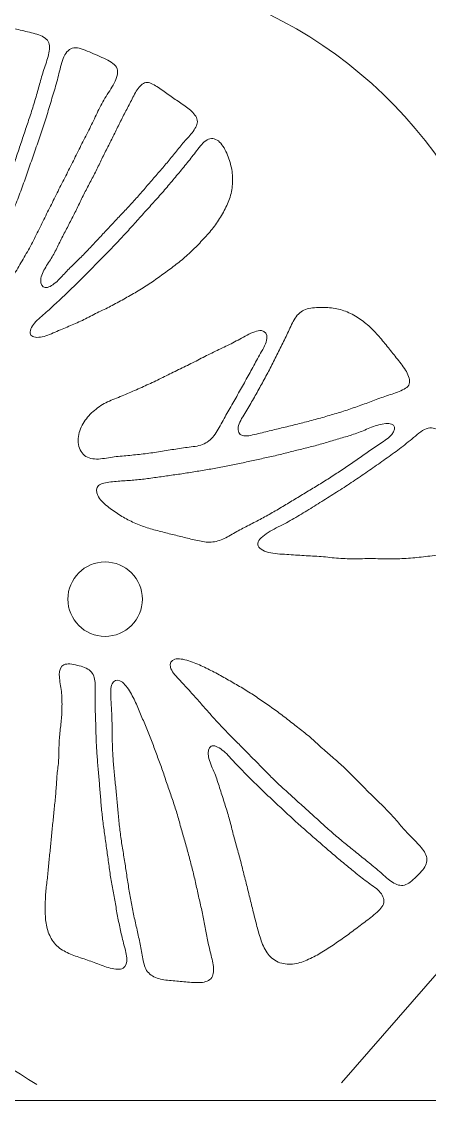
# Model space of a CAD drawing. Header units: inches. Extents: x 36 to 79.2, y 17.3 to 55.9.
# Drawn here: x 59.62 to 64.77, y 17.31 to 30.96 of the extents above; entities that cross this region are included whole.
import ezdxf

# ---------------------------------------------------------------- set-up
doc = ezdxf.new("R2010")
doc.units = ezdxf.units.IN
for name, color, linetype, lineweight in [('01_ORIGINAL_CAD', 7, 'CONTINUOUS', 20), ('10_EXTENSION_MASSES', 7, 'CONTINUOUS', 15), ('11_NODAL_COURTS', 7, 'CONTINUOUS', 15)]:
    doc.layers.add(name, color=color, linetype=linetype, lineweight=lineweight)

msp = doc.modelspace()

# ---------------------------------------------------------------- linework, layer by layer
at = {"layer": '01_ORIGINAL_CAD'}
msp.add_line((71.442, 17.312), (36.248, 17.312), dxfattribs=at)
msp.add_lwpolyline([(53.65, 30.945, -0.14301), (60.243, 31.63, -0.286424), (65.36, 28.431), (66.481, 23.89, -0.272091), (64.9, 18.954), (63.661, 17.533)], format="xyb", dxfattribs=at)
msp.add_arc((129.159, 128.7), 131.041, 236.3299, 238.04792, dxfattribs=at)
at = {"layer": '10_EXTENSION_MASSES'}
for points, knots in [([(58.896, 27.666), (58.857, 27.634), (58.811, 27.637), (58.785, 27.676), (58.76, 27.714), (58.755, 27.786), (58.759, 27.855), (58.764, 27.923), (58.777, 27.987), (58.787, 28.05), (58.798, 28.113), (58.806, 28.174), (58.812, 28.236), (58.819, 28.298), (58.824, 28.361), (58.83, 28.423), (58.836, 28.486), (58.843, 28.548), (58.85, 28.611), (58.856, 28.674), (58.861, 28.737), (58.867, 28.799), (58.874, 28.862), (58.881, 28.924), (58.888, 28.986), (58.895, 29.049), (58.901, 29.111), (58.908, 29.174), (58.915, 29.236), (58.922, 29.299), (58.93, 29.361), (58.937, 29.423), (58.944, 29.486), (58.951, 29.548), (58.957, 29.611), (58.962, 29.674), (58.969, 29.736), (58.975, 29.799), (58.982, 29.861), (58.988, 29.924), (58.995, 29.986), (59.002, 30.049), (59.009, 30.111), (59.016, 30.174), (59.023, 30.236), (59.03, 30.298), (59.037, 30.361), (59.043, 30.423), (59.048, 30.486), (59.053, 30.549), (59.057, 30.613), (59.063, 30.679), (59.068, 30.745), (59.076, 30.813), (59.106, 30.857), (59.136, 30.902), (59.189, 30.924), (59.249, 30.925), (59.309, 30.927), (59.375, 30.908), (59.438, 30.891), (59.501, 30.874), (59.561, 30.859), (59.624, 30.844), (59.686, 30.83), (59.751, 30.816), (59.812, 30.796), (59.873, 30.777), (59.929, 30.75), (59.955, 30.706), (59.98, 30.662), (59.974, 30.601), (59.959, 30.538), (59.944, 30.476), (59.92, 30.412), (59.9, 30.35), (59.879, 30.288), (59.863, 30.227), (59.846, 30.166), (59.829, 30.105), (59.812, 30.044), (59.794, 29.983), (59.776, 29.921), (59.757, 29.861), (59.738, 29.8), (59.718, 29.739), (59.697, 29.679), (59.677, 29.619), (59.657, 29.558), (59.636, 29.498), (59.616, 29.437), (59.596, 29.377), (59.577, 29.316), (59.556, 29.256), (59.535, 29.196), (59.514, 29.136), (59.492, 29.076), (59.47, 29.016), (59.447, 28.957), (59.424, 28.897), (59.401, 28.838), (59.379, 28.778), (59.356, 28.719), (59.333, 28.659), (59.311, 28.599), (59.288, 28.54), (59.265, 28.48), (59.242, 28.421), (59.217, 28.362), (59.192, 28.303), (59.167, 28.245), (59.141, 28.187), (59.115, 28.129), (59.09, 28.072), (59.066, 28.013), (59.042, 27.954), (59.019, 27.893), (58.992, 27.829), (58.966, 27.765), (58.935, 27.698), (58.896, 27.666)], [0, 0, 0, 0, 0.025, 0.025, 0.025, 0.05, 0.05, 0.05, 0.075, 0.075, 0.075, 0.1, 0.1, 0.1, 0.125, 0.125, 0.125, 0.15, 0.15, 0.15, 0.175, 0.175, 0.175, 0.2, 0.2, 0.2, 0.225, 0.225, 0.225, 0.25, 0.25, 0.25, 0.275, 0.275, 0.275, 0.3, 0.3, 0.3, 0.325, 0.325, 0.325, 0.35, 0.35, 0.35, 0.375, 0.375, 0.375, 0.4, 0.4, 0.4, 0.425, 0.425, 0.425, 0.45, 0.45, 0.45, 0.475, 0.475, 0.475, 0.5, 0.5, 0.5, 0.525, 0.525, 0.525, 0.55, 0.55, 0.55, 0.575, 0.575, 0.575, 0.6, 0.6, 0.6, 0.625, 0.625, 0.625, 0.65, 0.65, 0.65, 0.675, 0.675, 0.675, 0.7, 0.7, 0.7, 0.725, 0.725, 0.725, 0.75, 0.75, 0.75, 0.775, 0.775, 0.775, 0.8, 0.8, 0.8, 0.825, 0.825, 0.825, 0.85, 0.85, 0.85, 0.875, 0.875, 0.875, 0.9, 0.9, 0.9, 0.925, 0.925, 0.925, 0.95, 0.95, 0.95, 0.975, 0.975, 0.975, 1, 1, 1, 1]), ([(59.009, 27.006), (58.953, 26.993), (58.9, 27.021), (58.888, 27.072), (58.876, 27.123), (58.905, 27.199), (58.938, 27.269), (58.971, 27.34), (59.007, 27.405), (59.039, 27.47), (59.072, 27.535), (59.101, 27.6), (59.131, 27.665), (59.16, 27.73), (59.191, 27.795), (59.22, 27.861), (59.25, 27.926), (59.278, 27.993), (59.306, 28.059), (59.333, 28.126), (59.36, 28.193), (59.387, 28.259), (59.413, 28.326), (59.44, 28.393), (59.468, 28.459), (59.495, 28.526), (59.522, 28.593), (59.549, 28.659), (59.576, 28.726), (59.601, 28.794), (59.626, 28.861), (59.651, 28.929), (59.674, 28.997), (59.697, 29.065), (59.721, 29.133), (59.745, 29.201), (59.768, 29.269), (59.792, 29.337), (59.816, 29.405), (59.84, 29.473), (59.863, 29.541), (59.887, 29.609), (59.908, 29.677), (59.93, 29.746), (59.951, 29.815), (59.971, 29.884), (59.992, 29.953), (60.012, 30.021), (60.033, 30.09), (60.053, 30.158), (60.073, 30.227), (60.091, 30.301), (60.108, 30.374), (60.124, 30.452), (60.153, 30.513), (60.182, 30.574), (60.224, 30.618), (60.279, 30.625), (60.335, 30.632), (60.404, 30.602), (60.475, 30.573), (60.545, 30.543), (60.618, 30.514), (60.683, 30.481), (60.749, 30.448), (60.807, 30.412), (60.825, 30.361), (60.843, 30.31), (60.821, 30.242), (60.788, 30.178), (60.754, 30.113), (60.71, 30.051), (60.672, 29.988), (60.634, 29.926), (60.603, 29.863), (60.572, 29.799), (60.542, 29.735), (60.511, 29.67), (60.479, 29.606), (60.447, 29.542), (60.413, 29.478), (60.381, 29.414), (60.348, 29.35), (60.317, 29.285), (60.285, 29.221), (60.253, 29.157), (60.221, 29.093), (60.188, 29.029), (60.156, 28.966), (60.123, 28.902), (60.091, 28.838), (60.059, 28.773), (60.027, 28.709), (59.995, 28.645), (59.963, 28.581), (59.931, 28.517), (59.899, 28.453), (59.868, 28.389), (59.836, 28.324), (59.804, 28.26), (59.772, 28.196), (59.738, 28.132), (59.704, 28.07), (59.669, 28.007), (59.633, 27.946), (59.597, 27.884), (59.561, 27.823), (59.525, 27.761), (59.489, 27.699), (59.453, 27.638), (59.417, 27.576), (59.381, 27.515), (59.345, 27.454), (59.31, 27.393), (59.277, 27.328), (59.245, 27.263), (59.215, 27.195), (59.17, 27.134), (59.125, 27.073), (59.066, 27.019), (59.009, 27.006)], [0, 0, 0, 0, 0.025, 0.025, 0.025, 0.05, 0.05, 0.05, 0.075, 0.075, 0.075, 0.1, 0.1, 0.1, 0.125, 0.125, 0.125, 0.15, 0.15, 0.15, 0.175, 0.175, 0.175, 0.2, 0.2, 0.2, 0.225, 0.225, 0.225, 0.25, 0.25, 0.25, 0.275, 0.275, 0.275, 0.3, 0.3, 0.3, 0.325, 0.325, 0.325, 0.35, 0.35, 0.35, 0.375, 0.375, 0.375, 0.4, 0.4, 0.4, 0.425, 0.425, 0.425, 0.45, 0.45, 0.45, 0.475, 0.475, 0.475, 0.5, 0.5, 0.5, 0.525, 0.525, 0.525, 0.55, 0.55, 0.55, 0.575, 0.575, 0.575, 0.6, 0.6, 0.6, 0.625, 0.625, 0.625, 0.65, 0.65, 0.65, 0.675, 0.675, 0.675, 0.7, 0.7, 0.7, 0.725, 0.725, 0.725, 0.75, 0.75, 0.75, 0.775, 0.775, 0.775, 0.8, 0.8, 0.8, 0.825, 0.825, 0.825, 0.85, 0.85, 0.85, 0.875, 0.875, 0.875, 0.9, 0.9, 0.9, 0.925, 0.925, 0.925, 0.95, 0.95, 0.95, 0.975, 0.975, 0.975, 1, 1, 1, 1]), ([(59.86, 27.691), (59.864, 27.741), (59.893, 27.799), (59.923, 27.851), (59.954, 27.904), (59.987, 27.95), (60.014, 27.998), (60.042, 28.046), (60.066, 28.097), (60.091, 28.147), (60.115, 28.197), (60.142, 28.248), (60.168, 28.298), (60.194, 28.348), (60.219, 28.398), (60.245, 28.448), (60.271, 28.498), (60.296, 28.549), (60.321, 28.599), (60.346, 28.65), (60.37, 28.701), (60.395, 28.752), (60.42, 28.802), (60.446, 28.852), (60.472, 28.902), (60.499, 28.952), (60.526, 29.001), (60.551, 29.052), (60.576, 29.102), (60.6, 29.154), (60.624, 29.204), (60.649, 29.255), (60.674, 29.305), (60.7, 29.356), (60.726, 29.406), (60.751, 29.456), (60.776, 29.507), (60.802, 29.557), (60.826, 29.608), (60.851, 29.659), (60.876, 29.71), (60.901, 29.76), (60.927, 29.81), (60.953, 29.86), (60.98, 29.909), (61.006, 29.961), (61.032, 30.013), (61.058, 30.068), (61.09, 30.111), (61.122, 30.155), (61.16, 30.186), (61.205, 30.187), (61.249, 30.187), (61.299, 30.155), (61.348, 30.122), (61.397, 30.089), (61.444, 30.054), (61.49, 30.021), (61.537, 29.989), (61.583, 29.958), (61.631, 29.926), (61.679, 29.894), (61.729, 29.86), (61.769, 29.821), (61.809, 29.782), (61.84, 29.738), (61.84, 29.691), (61.839, 29.645), (61.808, 29.597), (61.772, 29.552), (61.736, 29.506), (61.696, 29.463), (61.658, 29.419), (61.62, 29.375), (61.586, 29.331), (61.55, 29.287), (61.515, 29.243), (61.479, 29.199), (61.443, 29.156), (61.406, 29.113), (61.369, 29.07), (61.332, 29.027), (61.295, 28.985), (61.258, 28.942), (61.221, 28.899), (61.184, 28.856), (61.147, 28.813), (61.109, 28.77), (61.072, 28.728), (61.034, 28.685), (60.996, 28.644), (60.958, 28.602), (60.919, 28.561), (60.88, 28.52), (60.841, 28.478), (60.802, 28.437), (60.764, 28.396), (60.725, 28.354), (60.686, 28.313), (60.647, 28.272), (60.609, 28.23), (60.57, 28.189), (60.531, 28.148), (60.493, 28.106), (60.454, 28.065), (60.414, 28.024), (60.375, 27.984), (60.334, 27.944), (60.294, 27.905), (60.254, 27.866), (60.214, 27.827), (60.174, 27.785), (60.135, 27.742), (60.095, 27.696), (60.049, 27.657), (60.004, 27.618), (59.952, 27.587), (59.915, 27.593), (59.879, 27.598), (59.857, 27.64), (59.86, 27.691)], [0, 0, 0, 0, 0.025, 0.025, 0.025, 0.05, 0.05, 0.05, 0.075, 0.075, 0.075, 0.1, 0.1, 0.1, 0.125, 0.125, 0.125, 0.15, 0.15, 0.15, 0.175, 0.175, 0.175, 0.2, 0.2, 0.2, 0.225, 0.225, 0.225, 0.25, 0.25, 0.25, 0.275, 0.275, 0.275, 0.3, 0.3, 0.3, 0.325, 0.325, 0.325, 0.35, 0.35, 0.35, 0.375, 0.375, 0.375, 0.4, 0.4, 0.4, 0.425, 0.425, 0.425, 0.45, 0.45, 0.45, 0.475, 0.475, 0.475, 0.5, 0.5, 0.5, 0.525, 0.525, 0.525, 0.55, 0.55, 0.55, 0.575, 0.575, 0.575, 0.6, 0.6, 0.6, 0.625, 0.625, 0.625, 0.65, 0.65, 0.65, 0.675, 0.675, 0.675, 0.7, 0.7, 0.7, 0.725, 0.725, 0.725, 0.75, 0.75, 0.75, 0.775, 0.775, 0.775, 0.8, 0.8, 0.8, 0.825, 0.825, 0.825, 0.85, 0.85, 0.85, 0.875, 0.875, 0.875, 0.9, 0.9, 0.9, 0.925, 0.925, 0.925, 0.95, 0.95, 0.95, 0.975, 0.975, 0.975, 1, 1, 1, 1]), ([(59.88, 26.97), (59.818, 26.957), (59.757, 26.962), (59.736, 26.992), (59.714, 27.021), (59.732, 27.076), (59.769, 27.126), (59.805, 27.176), (59.861, 27.221), (59.912, 27.265), (59.962, 27.308), (60.008, 27.35), (60.053, 27.393), (60.098, 27.436), (60.144, 27.479), (60.189, 27.523), (60.235, 27.566), (60.281, 27.609), (60.326, 27.654), (60.371, 27.698), (60.415, 27.743), (60.459, 27.788), (60.503, 27.833), (60.547, 27.879), (60.591, 27.924), (60.635, 27.969), (60.679, 28.014), (60.724, 28.059), (60.768, 28.104), (60.812, 28.149), (60.855, 28.195), (60.899, 28.241), (60.941, 28.287), (60.984, 28.334), (61.026, 28.381), (61.068, 28.428), (61.11, 28.475), (61.152, 28.522), (61.194, 28.569), (61.237, 28.616), (61.279, 28.662), (61.321, 28.709), (61.363, 28.756), (61.405, 28.804), (61.446, 28.852), (61.487, 28.9), (61.527, 28.948), (61.567, 28.997), (61.608, 29.045), (61.648, 29.093), (61.688, 29.141), (61.728, 29.19), (61.767, 29.24), (61.806, 29.292), (61.847, 29.345), (61.888, 29.397), (61.932, 29.45), (61.98, 29.469), (62.028, 29.488), (62.079, 29.473), (62.121, 29.434), (62.162, 29.395), (62.195, 29.331), (62.22, 29.269), (62.245, 29.207), (62.264, 29.147), (62.274, 29.085), (62.285, 29.023), (62.288, 28.961), (62.283, 28.899), (62.278, 28.837), (62.266, 28.775), (62.246, 28.716), (62.226, 28.657), (62.199, 28.601), (62.168, 28.546), (62.138, 28.491), (62.105, 28.439), (62.068, 28.388), (62.032, 28.338), (61.992, 28.289), (61.95, 28.243), (61.908, 28.196), (61.864, 28.151), (61.819, 28.106), (61.774, 28.062), (61.729, 28.018), (61.682, 27.976), (61.635, 27.935), (61.586, 27.896), (61.536, 27.859), (61.487, 27.821), (61.436, 27.784), (61.386, 27.748), (61.335, 27.711), (61.284, 27.675), (61.232, 27.64), (61.18, 27.605), (61.126, 27.572), (61.072, 27.54), (61.018, 27.508), (60.964, 27.477), (60.909, 27.447), (60.855, 27.416), (60.8, 27.386), (60.744, 27.357), (60.688, 27.329), (60.632, 27.302), (60.575, 27.274), (60.519, 27.246), (60.463, 27.216), (60.407, 27.189), (60.351, 27.161), (60.294, 27.136), (60.237, 27.112), (60.18, 27.088), (60.123, 27.066), (60.064, 27.039), (60.004, 27.013), (59.941, 26.982), (59.88, 26.97)], [0, 0, 0, 0, 0.025, 0.025, 0.025, 0.05, 0.05, 0.05, 0.075, 0.075, 0.075, 0.1, 0.1, 0.1, 0.125, 0.125, 0.125, 0.15, 0.15, 0.15, 0.175, 0.175, 0.175, 0.2, 0.2, 0.2, 0.225, 0.225, 0.225, 0.25, 0.25, 0.25, 0.275, 0.275, 0.275, 0.3, 0.3, 0.3, 0.325, 0.325, 0.325, 0.35, 0.35, 0.35, 0.375, 0.375, 0.375, 0.4, 0.4, 0.4, 0.425, 0.425, 0.425, 0.45, 0.45, 0.45, 0.475, 0.475, 0.475, 0.5, 0.5, 0.5, 0.525, 0.525, 0.525, 0.55, 0.55, 0.55, 0.575, 0.575, 0.575, 0.6, 0.6, 0.6, 0.625, 0.625, 0.625, 0.65, 0.65, 0.65, 0.675, 0.675, 0.675, 0.7, 0.7, 0.7, 0.725, 0.725, 0.725, 0.75, 0.75, 0.75, 0.775, 0.775, 0.775, 0.8, 0.8, 0.8, 0.825, 0.825, 0.825, 0.85, 0.85, 0.85, 0.875, 0.875, 0.875, 0.9, 0.9, 0.9, 0.925, 0.925, 0.925, 0.95, 0.95, 0.95, 0.975, 0.975, 0.975, 1, 1, 1, 1]), ([(62.409, 25.721), (62.365, 25.734), (62.346, 25.777), (62.355, 25.829), (62.365, 25.882), (62.404, 25.944), (62.439, 26.001), (62.475, 26.059), (62.506, 26.112), (62.537, 26.166), (62.568, 26.219), (62.597, 26.274), (62.628, 26.328), (62.658, 26.382), (62.689, 26.437), (62.718, 26.492), (62.748, 26.547), (62.776, 26.603), (62.804, 26.659), (62.832, 26.714), (62.86, 26.77), (62.888, 26.826), (62.916, 26.881), (62.944, 26.937), (62.971, 26.994), (62.997, 27.052), (63.021, 27.111), (63.052, 27.166), (63.082, 27.221), (63.118, 27.27), (63.168, 27.299), (63.217, 27.328), (63.28, 27.336), (63.344, 27.34), (63.408, 27.343), (63.472, 27.342), (63.534, 27.335), (63.596, 27.328), (63.656, 27.314), (63.713, 27.293), (63.771, 27.271), (63.826, 27.242), (63.878, 27.208), (63.929, 27.174), (63.978, 27.134), (64.023, 27.092), (64.069, 27.05), (64.112, 27.004), (64.152, 26.957), (64.192, 26.91), (64.23, 26.861), (64.268, 26.814), (64.306, 26.766), (64.344, 26.718), (64.384, 26.668), (64.424, 26.618), (64.465, 26.564), (64.492, 26.51), (64.52, 26.455), (64.533, 26.399), (64.511, 26.358), (64.488, 26.318), (64.429, 26.293), (64.368, 26.271), (64.308, 26.248), (64.246, 26.229), (64.188, 26.209), (64.129, 26.188), (64.073, 26.166), (64.016, 26.144), (63.958, 26.123), (63.9, 26.103), (63.842, 26.082), (63.783, 26.062), (63.724, 26.041), (63.664, 26.022), (63.605, 26.003), (63.545, 25.986), (63.486, 25.969), (63.426, 25.951), (63.367, 25.935), (63.307, 25.919), (63.248, 25.903), (63.188, 25.887), (63.128, 25.872), (63.069, 25.857), (63.009, 25.842), (62.949, 25.828), (62.89, 25.814), (62.831, 25.8), (62.771, 25.786), (62.712, 25.771), (62.651, 25.756), (62.587, 25.74), (62.522, 25.724), (62.453, 25.708), (62.409, 25.721)], [0, 0, 0, 0, 0.03125, 0.03125, 0.03125, 0.0625, 0.0625, 0.0625, 0.09375, 0.09375, 0.09375, 0.125, 0.125, 0.125, 0.15625, 0.15625, 0.15625, 0.1875, 0.1875, 0.1875, 0.21875, 0.21875, 0.21875, 0.25, 0.25, 0.25, 0.28125, 0.28125, 0.28125, 0.3125, 0.3125, 0.3125, 0.34375, 0.34375, 0.34375, 0.375, 0.375, 0.375, 0.40625, 0.40625, 0.40625, 0.4375, 0.4375, 0.4375, 0.46875, 0.46875, 0.46875, 0.5, 0.5, 0.5, 0.53125, 0.53125, 0.53125, 0.5625, 0.5625, 0.5625, 0.59375, 0.59375, 0.59375, 0.625, 0.625, 0.625, 0.65625, 0.65625, 0.65625, 0.6875, 0.6875, 0.6875, 0.71875, 0.71875, 0.71875, 0.75, 0.75, 0.75, 0.78125, 0.78125, 0.78125, 0.8125, 0.8125, 0.8125, 0.84375, 0.84375, 0.84375, 0.875, 0.875, 0.875, 0.90625, 0.90625, 0.90625, 0.9375, 0.9375, 0.9375, 0.96875, 0.96875, 0.96875, 1, 1, 1, 1]), ([(60.382, 25.501), (60.345, 25.548), (60.33, 25.617), (60.335, 25.684), (60.339, 25.751), (60.362, 25.816), (60.396, 25.873), (60.429, 25.93), (60.473, 25.98), (60.522, 26.024), (60.571, 26.068), (60.625, 26.107), (60.683, 26.137), (60.741, 26.167), (60.804, 26.189), (60.865, 26.214), (60.926, 26.238), (60.986, 26.265), (61.046, 26.292), (61.106, 26.318), (61.166, 26.344), (61.225, 26.371), (61.285, 26.398), (61.344, 26.427), (61.403, 26.456), (61.462, 26.485), (61.521, 26.515), (61.58, 26.544), (61.64, 26.573), (61.699, 26.601), (61.758, 26.631), (61.817, 26.66), (61.875, 26.691), (61.934, 26.721), (61.993, 26.751), (62.053, 26.78), (62.112, 26.808), (62.171, 26.836), (62.23, 26.864), (62.288, 26.894), (62.346, 26.925), (62.404, 26.959), (62.468, 26.992), (62.532, 27.024), (62.602, 27.055), (62.65, 27.049), (62.698, 27.044), (62.724, 27.002), (62.718, 26.948), (62.712, 26.893), (62.674, 26.825), (62.639, 26.762), (62.604, 26.699), (62.572, 26.642), (62.541, 26.584), (62.509, 26.527), (62.478, 26.469), (62.446, 26.411), (62.414, 26.354), (62.381, 26.296), (62.349, 26.238), (62.316, 26.18), (62.284, 26.122), (62.251, 26.065), (62.218, 26.008), (62.185, 25.951), (62.153, 25.891), (62.121, 25.832), (62.09, 25.77), (62.05, 25.719), (62.011, 25.669), (61.962, 25.63), (61.904, 25.608), (61.846, 25.585), (61.779, 25.58), (61.713, 25.572), (61.647, 25.564), (61.582, 25.554), (61.518, 25.543), (61.454, 25.532), (61.39, 25.521), (61.325, 25.511), (61.261, 25.501), (61.196, 25.494), (61.131, 25.486), (61.066, 25.479), (61.002, 25.472), (60.937, 25.466), (60.872, 25.46), (60.807, 25.455), (60.741, 25.445), (60.674, 25.435), (60.605, 25.42), (60.541, 25.425), (60.478, 25.429), (60.418, 25.454), (60.382, 25.501)], [0, 0, 0, 0, 0.03125, 0.03125, 0.03125, 0.0625, 0.0625, 0.0625, 0.09375, 0.09375, 0.09375, 0.125, 0.125, 0.125, 0.15625, 0.15625, 0.15625, 0.1875, 0.1875, 0.1875, 0.21875, 0.21875, 0.21875, 0.25, 0.25, 0.25, 0.28125, 0.28125, 0.28125, 0.3125, 0.3125, 0.3125, 0.34375, 0.34375, 0.34375, 0.375, 0.375, 0.375, 0.40625, 0.40625, 0.40625, 0.4375, 0.4375, 0.4375, 0.46875, 0.46875, 0.46875, 0.5, 0.5, 0.5, 0.53125, 0.53125, 0.53125, 0.5625, 0.5625, 0.5625, 0.59375, 0.59375, 0.59375, 0.625, 0.625, 0.625, 0.65625, 0.65625, 0.65625, 0.6875, 0.6875, 0.6875, 0.71875, 0.71875, 0.71875, 0.75, 0.75, 0.75, 0.78125, 0.78125, 0.78125, 0.8125, 0.8125, 0.8125, 0.84375, 0.84375, 0.84375, 0.875, 0.875, 0.875, 0.90625, 0.90625, 0.90625, 0.9375, 0.9375, 0.9375, 0.96875, 0.96875, 0.96875, 1, 1, 1, 1]), ([(60.582, 24.963), (60.559, 25.011), (60.56, 25.061), (60.591, 25.09), (60.622, 25.119), (60.684, 25.128), (60.745, 25.135), (60.807, 25.142), (60.868, 25.146), (60.928, 25.15), (60.987, 25.154), (61.045, 25.158), (61.102, 25.164), (61.16, 25.17), (61.218, 25.178), (61.275, 25.186), (61.333, 25.194), (61.391, 25.202), (61.449, 25.211), (61.506, 25.219), (61.564, 25.227), (61.622, 25.235), (61.679, 25.244), (61.737, 25.253), (61.794, 25.262), (61.852, 25.272), (61.909, 25.281), (61.967, 25.291), (62.024, 25.3), (62.081, 25.31), (62.138, 25.321), (62.196, 25.331), (62.253, 25.343), (62.31, 25.355), (62.367, 25.366), (62.424, 25.379), (62.48, 25.392), (62.537, 25.404), (62.594, 25.417), (62.651, 25.429), (62.708, 25.441), (62.764, 25.454), (62.821, 25.467), (62.878, 25.481), (62.934, 25.495), (62.991, 25.509), (63.047, 25.523), (63.103, 25.538), (63.16, 25.551), (63.217, 25.565), (63.273, 25.578), (63.33, 25.593), (63.386, 25.608), (63.443, 25.624), (63.499, 25.642), (63.556, 25.659), (63.612, 25.676), (63.668, 25.693), (63.725, 25.709), (63.781, 25.725), (63.835, 25.744), (63.89, 25.763), (63.942, 25.785), (63.999, 25.809), (64.056, 25.832), (64.117, 25.856), (64.176, 25.867), (64.236, 25.878), (64.295, 25.876), (64.319, 25.852), (64.343, 25.827), (64.331, 25.779), (64.297, 25.736), (64.263, 25.693), (64.206, 25.656), (64.153, 25.62), (64.101, 25.585), (64.052, 25.552), (64.003, 25.518), (63.955, 25.485), (63.908, 25.451), (63.859, 25.417), (63.811, 25.384), (63.761, 25.351), (63.712, 25.318), (63.663, 25.285), (63.613, 25.252), (63.564, 25.219), (63.515, 25.187), (63.465, 25.155), (63.415, 25.124), (63.364, 25.092), (63.314, 25.062), (63.263, 25.032), (63.212, 25.001), (63.161, 24.971), (63.111, 24.94), (63.06, 24.91), (63.009, 24.879), (62.959, 24.848), (62.908, 24.818), (62.857, 24.787), (62.806, 24.757), (62.755, 24.728), (62.703, 24.699), (62.651, 24.671), (62.599, 24.644), (62.546, 24.617), (62.494, 24.589), (62.441, 24.562), (62.389, 24.535), (62.337, 24.506), (62.285, 24.476), (62.233, 24.445), (62.18, 24.42), (62.126, 24.395), (62.072, 24.377), (62.016, 24.373), (61.959, 24.369), (61.901, 24.38), (61.844, 24.393), (61.786, 24.405), (61.73, 24.42), (61.673, 24.434), (61.616, 24.448), (61.56, 24.462), (61.503, 24.475), (61.447, 24.489), (61.39, 24.503), (61.334, 24.519), (61.277, 24.534), (61.221, 24.551), (61.165, 24.57), (61.11, 24.589), (61.055, 24.611), (61.002, 24.637), (60.949, 24.662), (60.899, 24.691), (60.849, 24.723), (60.799, 24.754), (60.75, 24.787), (60.702, 24.827), (60.653, 24.868), (60.606, 24.915), (60.582, 24.963)], [0, 0, 0, 0, 0.020833, 0.020833, 0.020833, 0.041667, 0.041667, 0.041667, 0.0625, 0.0625, 0.0625, 0.083333, 0.083333, 0.083333, 0.104167, 0.104167, 0.104167, 0.125, 0.125, 0.125, 0.145833, 0.145833, 0.145833, 0.166667, 0.166667, 0.166667, 0.1875, 0.1875, 0.1875, 0.208333, 0.208333, 0.208333, 0.229167, 0.229167, 0.229167, 0.25, 0.25, 0.25, 0.270833, 0.270833, 0.270833, 0.291667, 0.291667, 0.291667, 0.3125, 0.3125, 0.3125, 0.333333, 0.333333, 0.333333, 0.354167, 0.354167, 0.354167, 0.375, 0.375, 0.375, 0.395833, 0.395833, 0.395833, 0.416667, 0.416667, 0.416667, 0.4375, 0.4375, 0.4375, 0.458333, 0.458333, 0.458333, 0.479167, 0.479167, 0.479167, 0.5, 0.5, 0.5, 0.520833, 0.520833, 0.520833, 0.541667, 0.541667, 0.541667, 0.5625, 0.5625, 0.5625, 0.583333, 0.583333, 0.583333, 0.604167, 0.604167, 0.604167, 0.625, 0.625, 0.625, 0.645833, 0.645833, 0.645833, 0.666667, 0.666667, 0.666667, 0.6875, 0.6875, 0.6875, 0.708333, 0.708333, 0.708333, 0.729167, 0.729167, 0.729167, 0.75, 0.75, 0.75, 0.770833, 0.770833, 0.770833, 0.791667, 0.791667, 0.791667, 0.8125, 0.8125, 0.8125, 0.833333, 0.833333, 0.833333, 0.854167, 0.854167, 0.854167, 0.875, 0.875, 0.875, 0.895833, 0.895833, 0.895833, 0.916667, 0.916667, 0.916667, 0.9375, 0.9375, 0.9375, 0.958333, 0.958333, 0.958333, 0.979167, 0.979167, 0.979167, 1, 1, 1, 1]), ([(62.74, 24.243), (62.668, 24.262), (62.607, 24.297), (62.602, 24.341), (62.596, 24.385), (62.647, 24.437), (62.71, 24.48), (62.772, 24.523), (62.846, 24.557), (62.915, 24.592), (62.983, 24.627), (63.045, 24.663), (63.108, 24.7), (63.17, 24.737), (63.233, 24.775), (63.296, 24.814), (63.358, 24.853), (63.421, 24.893), (63.483, 24.932), (63.546, 24.971), (63.608, 25.01), (63.67, 25.05), (63.732, 25.09), (63.793, 25.131), (63.854, 25.173), (63.915, 25.214), (63.976, 25.256), (64.036, 25.298), (64.097, 25.34), (64.158, 25.382), (64.218, 25.425), (64.278, 25.467), (64.337, 25.51), (64.395, 25.555), (64.454, 25.599), (64.512, 25.646), (64.572, 25.696), (64.632, 25.746), (64.695, 25.799), (64.755, 25.814), (64.815, 25.829), (64.872, 25.807), (64.916, 25.757), (64.96, 25.707), (64.99, 25.63), (65.018, 25.559), (65.047, 25.487), (65.074, 25.42), (65.1, 25.353), (65.125, 25.285), (65.149, 25.217), (65.171, 25.148), (65.194, 25.079), (65.215, 25.008), (65.234, 24.938), (65.252, 24.867), (65.269, 24.796), (65.274, 24.725), (65.278, 24.653), (65.269, 24.58), (65.246, 24.511), (65.223, 24.443), (65.184, 24.378), (65.132, 24.329), (65.079, 24.28), (65.012, 24.247), (64.942, 24.227), (64.872, 24.207), (64.797, 24.2), (64.724, 24.191), (64.651, 24.183), (64.579, 24.174), (64.507, 24.169), (64.434, 24.164), (64.361, 24.163), (64.287, 24.163), (64.213, 24.163), (64.139, 24.164), (64.065, 24.165), (63.992, 24.165), (63.918, 24.164), (63.844, 24.163), (63.77, 24.163), (63.697, 24.164), (63.624, 24.169), (63.551, 24.174), (63.479, 24.185), (63.406, 24.191), (63.333, 24.197), (63.26, 24.199), (63.188, 24.203), (63.116, 24.207), (63.046, 24.214), (62.969, 24.218), (62.893, 24.223), (62.812, 24.224), (62.74, 24.243)], [0, 0, 0, 0, 0.03125, 0.03125, 0.03125, 0.0625, 0.0625, 0.0625, 0.09375, 0.09375, 0.09375, 0.125, 0.125, 0.125, 0.15625, 0.15625, 0.15625, 0.1875, 0.1875, 0.1875, 0.21875, 0.21875, 0.21875, 0.25, 0.25, 0.25, 0.28125, 0.28125, 0.28125, 0.3125, 0.3125, 0.3125, 0.34375, 0.34375, 0.34375, 0.375, 0.375, 0.375, 0.40625, 0.40625, 0.40625, 0.4375, 0.4375, 0.4375, 0.46875, 0.46875, 0.46875, 0.5, 0.5, 0.5, 0.53125, 0.53125, 0.53125, 0.5625, 0.5625, 0.5625, 0.59375, 0.59375, 0.59375, 0.625, 0.625, 0.625, 0.65625, 0.65625, 0.65625, 0.6875, 0.6875, 0.6875, 0.71875, 0.71875, 0.71875, 0.75, 0.75, 0.75, 0.78125, 0.78125, 0.78125, 0.8125, 0.8125, 0.8125, 0.84375, 0.84375, 0.84375, 0.875, 0.875, 0.875, 0.90625, 0.90625, 0.90625, 0.9375, 0.9375, 0.9375, 0.96875, 0.96875, 0.96875, 1, 1, 1, 1]), ([(59.964, 19.42), (59.941, 19.476), (59.929, 19.537), (59.922, 19.598), (59.916, 19.66), (59.916, 19.721), (59.917, 19.783), (59.918, 19.844), (59.92, 19.906), (59.925, 19.966), (59.931, 20.026), (59.94, 20.086), (59.946, 20.146), (59.952, 20.207), (59.957, 20.267), (59.963, 20.328), (59.969, 20.388), (59.976, 20.448), (59.982, 20.508), (59.989, 20.568), (59.993, 20.629), (59.999, 20.689), (60.005, 20.75), (60.012, 20.81), (60.018, 20.87), (60.024, 20.93), (60.03, 20.991), (60.036, 21.051), (60.042, 21.111), (60.049, 21.172), (60.053, 21.232), (60.058, 21.293), (60.06, 21.354), (60.065, 21.414), (60.071, 21.475), (60.08, 21.534), (60.085, 21.595), (60.09, 21.656), (60.09, 21.717), (60.091, 21.778), (60.093, 21.839), (60.096, 21.9), (60.102, 21.961), (60.108, 22.021), (60.117, 22.081), (60.122, 22.141), (60.128, 22.202), (60.129, 22.263), (60.129, 22.324), (60.129, 22.385), (60.127, 22.446), (60.119, 22.51), (60.11, 22.573), (60.095, 22.64), (60.095, 22.697), (60.096, 22.755), (60.113, 22.804), (60.154, 22.823), (60.194, 22.842), (60.259, 22.831), (60.323, 22.815), (60.386, 22.8), (60.449, 22.78), (60.487, 22.744), (60.526, 22.708), (60.541, 22.656), (60.547, 22.598), (60.553, 22.539), (60.549, 22.474), (60.548, 22.41), (60.547, 22.347), (60.548, 22.285), (60.55, 22.224), (60.552, 22.163), (60.554, 22.102), (60.556, 22.041), (60.558, 21.979), (60.559, 21.918), (60.562, 21.857), (60.564, 21.795), (60.568, 21.734), (60.572, 21.673), (60.577, 21.611), (60.582, 21.55), (60.588, 21.489), (60.593, 21.428), (60.598, 21.367), (60.603, 21.306), (60.608, 21.244), (60.613, 21.183), (60.618, 21.122), (60.623, 21.061), (60.628, 21), (60.635, 20.939), (60.641, 20.877), (60.649, 20.817), (60.657, 20.756), (60.666, 20.695), (60.674, 20.634), (60.683, 20.573), (60.691, 20.512), (60.7, 20.452), (60.708, 20.391), (60.716, 20.33), (60.724, 20.269), (60.733, 20.208), (60.742, 20.148), (60.751, 20.087), (60.762, 20.026), (60.772, 19.966), (60.784, 19.906), (60.795, 19.845), (60.806, 19.785), (60.817, 19.724), (60.828, 19.664), (60.839, 19.604), (60.851, 19.544), (60.863, 19.484), (60.876, 19.425), (60.89, 19.365), (60.906, 19.303), (60.923, 19.24), (60.943, 19.174), (60.947, 19.115), (60.95, 19.057), (60.938, 19.005), (60.9, 18.984), (60.863, 18.962), (60.801, 18.97), (60.739, 18.986), (60.678, 19.002), (60.617, 19.027), (60.558, 19.049), (60.499, 19.07), (60.443, 19.09), (60.386, 19.109), (60.328, 19.128), (60.271, 19.147), (60.215, 19.172), (60.16, 19.197), (60.107, 19.227), (60.063, 19.269), (60.02, 19.311), (59.987, 19.363), (59.964, 19.42)], [0, 0, 0, 0, 0.020833, 0.020833, 0.020833, 0.041667, 0.041667, 0.041667, 0.0625, 0.0625, 0.0625, 0.083333, 0.083333, 0.083333, 0.104167, 0.104167, 0.104167, 0.125, 0.125, 0.125, 0.145833, 0.145833, 0.145833, 0.166667, 0.166667, 0.166667, 0.1875, 0.1875, 0.1875, 0.208333, 0.208333, 0.208333, 0.229167, 0.229167, 0.229167, 0.25, 0.25, 0.25, 0.270833, 0.270833, 0.270833, 0.291667, 0.291667, 0.291667, 0.3125, 0.3125, 0.3125, 0.333333, 0.333333, 0.333333, 0.354167, 0.354167, 0.354167, 0.375, 0.375, 0.375, 0.395833, 0.395833, 0.395833, 0.416667, 0.416667, 0.416667, 0.4375, 0.4375, 0.4375, 0.458333, 0.458333, 0.458333, 0.479167, 0.479167, 0.479167, 0.5, 0.5, 0.5, 0.520833, 0.520833, 0.520833, 0.541667, 0.541667, 0.541667, 0.5625, 0.5625, 0.5625, 0.583333, 0.583333, 0.583333, 0.604167, 0.604167, 0.604167, 0.625, 0.625, 0.625, 0.645833, 0.645833, 0.645833, 0.666667, 0.666667, 0.666667, 0.6875, 0.6875, 0.6875, 0.708333, 0.708333, 0.708333, 0.729167, 0.729167, 0.729167, 0.75, 0.75, 0.75, 0.770833, 0.770833, 0.770833, 0.791667, 0.791667, 0.791667, 0.8125, 0.8125, 0.8125, 0.833333, 0.833333, 0.833333, 0.854167, 0.854167, 0.854167, 0.875, 0.875, 0.875, 0.895833, 0.895833, 0.895833, 0.916667, 0.916667, 0.916667, 0.9375, 0.9375, 0.9375, 0.958333, 0.958333, 0.958333, 0.979167, 0.979167, 0.979167, 1, 1, 1, 1]), ([(61.5, 22.791), (61.488, 22.839), (61.509, 22.88), (61.553, 22.893), (61.598, 22.907), (61.666, 22.892), (61.73, 22.872), (61.793, 22.852), (61.852, 22.826), (61.908, 22.8), (61.964, 22.774), (62.019, 22.747), (62.073, 22.719), (62.127, 22.69), (62.18, 22.659), (62.234, 22.629), (62.287, 22.598), (62.34, 22.568), (62.393, 22.537), (62.445, 22.505), (62.497, 22.474), (62.548, 22.44), (62.599, 22.407), (62.649, 22.371), (62.699, 22.336), (62.75, 22.301), (62.802, 22.267), (62.851, 22.23), (62.901, 22.194), (62.95, 22.155), (62.998, 22.117), (63.047, 22.078), (63.095, 22.041), (63.144, 22.003), (63.192, 21.966), (63.24, 21.928), (63.287, 21.887), (63.333, 21.847), (63.377, 21.803), (63.423, 21.762), (63.469, 21.721), (63.516, 21.681), (63.562, 21.641), (63.609, 21.6), (63.655, 21.56), (63.7, 21.518), (63.745, 21.475), (63.788, 21.43), (63.832, 21.386), (63.876, 21.342), (63.919, 21.298), (63.963, 21.254), (64.007, 21.21), (64.051, 21.166), (64.095, 21.123), (64.139, 21.079), (64.184, 21.036), (64.228, 20.992), (64.271, 20.948), (64.314, 20.903), (64.354, 20.856), (64.394, 20.81), (64.432, 20.762), (64.473, 20.716), (64.514, 20.67), (64.559, 20.627), (64.604, 20.581), (64.65, 20.535), (64.696, 20.486), (64.72, 20.436), (64.744, 20.386), (64.747, 20.335), (64.724, 20.284), (64.701, 20.234), (64.653, 20.185), (64.605, 20.139), (64.556, 20.092), (64.507, 20.049), (64.457, 20.036), (64.406, 20.022), (64.355, 20.04), (64.305, 20.071), (64.255, 20.103), (64.206, 20.15), (64.158, 20.193), (64.11, 20.236), (64.062, 20.275), (64.014, 20.314), (63.966, 20.353), (63.918, 20.391), (63.87, 20.43), (63.822, 20.469), (63.773, 20.508), (63.725, 20.547), (63.677, 20.586), (63.629, 20.626), (63.582, 20.666), (63.535, 20.706), (63.489, 20.748), (63.443, 20.789), (63.397, 20.831), (63.351, 20.873), (63.305, 20.915), (63.259, 20.957), (63.213, 20.998), (63.167, 21.04), (63.121, 21.081), (63.075, 21.123), (63.029, 21.165), (62.983, 21.206), (62.937, 21.248), (62.892, 21.29), (62.847, 21.332), (62.802, 21.375), (62.758, 21.419), (62.714, 21.463), (62.671, 21.507), (62.627, 21.552), (62.584, 21.596), (62.54, 21.64), (62.497, 21.684), (62.453, 21.728), (62.409, 21.772), (62.366, 21.816), (62.322, 21.86), (62.278, 21.904), (62.235, 21.948), (62.191, 21.993), (62.148, 22.038), (62.106, 22.083), (62.064, 22.129), (62.023, 22.175), (61.982, 22.222), (61.941, 22.268), (61.9, 22.315), (61.859, 22.361), (61.819, 22.408), (61.779, 22.454), (61.736, 22.499), (61.694, 22.545), (61.649, 22.59), (61.604, 22.64), (61.559, 22.689), (61.513, 22.743), (61.5, 22.791)], [0, 0, 0, 0, 0.020833, 0.020833, 0.020833, 0.041667, 0.041667, 0.041667, 0.0625, 0.0625, 0.0625, 0.083333, 0.083333, 0.083333, 0.104167, 0.104167, 0.104167, 0.125, 0.125, 0.125, 0.145833, 0.145833, 0.145833, 0.166667, 0.166667, 0.166667, 0.1875, 0.1875, 0.1875, 0.208333, 0.208333, 0.208333, 0.229167, 0.229167, 0.229167, 0.25, 0.25, 0.25, 0.270833, 0.270833, 0.270833, 0.291667, 0.291667, 0.291667, 0.3125, 0.3125, 0.3125, 0.333333, 0.333333, 0.333333, 0.354167, 0.354167, 0.354167, 0.375, 0.375, 0.375, 0.395833, 0.395833, 0.395833, 0.416667, 0.416667, 0.416667, 0.4375, 0.4375, 0.4375, 0.458333, 0.458333, 0.458333, 0.479167, 0.479167, 0.479167, 0.5, 0.5, 0.5, 0.520833, 0.520833, 0.520833, 0.541667, 0.541667, 0.541667, 0.5625, 0.5625, 0.5625, 0.583333, 0.583333, 0.583333, 0.604167, 0.604167, 0.604167, 0.625, 0.625, 0.625, 0.645833, 0.645833, 0.645833, 0.666667, 0.666667, 0.666667, 0.6875, 0.6875, 0.6875, 0.708333, 0.708333, 0.708333, 0.729167, 0.729167, 0.729167, 0.75, 0.75, 0.75, 0.770833, 0.770833, 0.770833, 0.791667, 0.791667, 0.791667, 0.8125, 0.8125, 0.8125, 0.833333, 0.833333, 0.833333, 0.854167, 0.854167, 0.854167, 0.875, 0.875, 0.875, 0.895833, 0.895833, 0.895833, 0.916667, 0.916667, 0.916667, 0.9375, 0.9375, 0.9375, 0.958333, 0.958333, 0.958333, 0.979167, 0.979167, 0.979167, 1, 1, 1, 1]), ([(60.773, 21.664), (60.769, 21.725), (60.767, 21.786), (60.765, 21.847), (60.764, 21.909), (60.763, 21.97), (60.762, 22.03), (60.761, 22.091), (60.76, 22.151), (60.757, 22.212), (60.754, 22.273), (60.749, 22.336), (60.746, 22.402), (60.743, 22.468), (60.742, 22.538), (60.761, 22.581), (60.781, 22.624), (60.821, 22.64), (60.862, 22.621), (60.903, 22.602), (60.946, 22.548), (60.981, 22.492), (61.016, 22.436), (61.044, 22.379), (61.069, 22.323), (61.094, 22.267), (61.116, 22.212), (61.139, 22.157), (61.163, 22.102), (61.187, 22.047), (61.21, 21.991), (61.233, 21.936), (61.255, 21.88), (61.276, 21.824), (61.297, 21.768), (61.317, 21.711), (61.338, 21.655), (61.359, 21.599), (61.38, 21.542), (61.4, 21.485), (61.419, 21.428), (61.438, 21.37), (61.457, 21.312), (61.477, 21.255), (61.498, 21.197), (61.518, 21.139), (61.538, 21.082), (61.557, 21.024), (61.575, 20.966), (61.592, 20.908), (61.608, 20.849), (61.624, 20.791), (61.64, 20.732), (61.656, 20.674), (61.673, 20.616), (61.69, 20.558), (61.707, 20.5), (61.723, 20.442), (61.739, 20.383), (61.754, 20.325), (61.769, 20.267), (61.784, 20.209), (61.798, 20.15), (61.811, 20.092), (61.825, 20.033), (61.837, 19.975), (61.85, 19.916), (61.863, 19.858), (61.877, 19.799), (61.89, 19.74), (61.903, 19.682), (61.915, 19.623), (61.926, 19.564), (61.938, 19.505), (61.949, 19.447), (61.96, 19.388), (61.972, 19.33), (61.983, 19.272), (61.998, 19.212), (62.012, 19.152), (62.03, 19.091), (62.039, 19.029), (62.048, 18.968), (62.048, 18.906), (62.021, 18.866), (61.994, 18.826), (61.94, 18.808), (61.881, 18.803), (61.821, 18.798), (61.756, 18.807), (61.693, 18.812), (61.631, 18.818), (61.571, 18.822), (61.51, 18.827), (61.448, 18.833), (61.385, 18.84), (61.33, 18.86), (61.275, 18.879), (61.229, 18.911), (61.199, 18.957), (61.17, 19.004), (61.157, 19.066), (61.146, 19.128), (61.134, 19.19), (61.124, 19.251), (61.112, 19.311), (61.1, 19.371), (61.086, 19.43), (61.073, 19.49), (61.059, 19.549), (61.046, 19.609), (61.033, 19.668), (61.02, 19.728), (61.008, 19.788), (60.997, 19.848), (60.986, 19.908), (60.977, 19.968), (60.968, 20.029), (60.959, 20.089), (60.949, 20.149), (60.94, 20.21), (60.931, 20.27), (60.921, 20.33), (60.912, 20.391), (60.902, 20.451), (60.893, 20.511), (60.883, 20.572), (60.874, 20.632), (60.865, 20.692), (60.858, 20.753), (60.85, 20.813), (60.845, 20.874), (60.839, 20.935), (60.833, 20.996), (60.828, 21.057), (60.822, 21.117), (60.817, 21.178), (60.811, 21.239), (60.805, 21.3), (60.799, 21.36), (60.793, 21.421), (60.787, 21.482), (60.782, 21.543), (60.776, 21.603), (60.773, 21.664)], [0, 0, 0, 0, 0.020833, 0.020833, 0.020833, 0.041667, 0.041667, 0.041667, 0.0625, 0.0625, 0.0625, 0.083333, 0.083333, 0.083333, 0.104167, 0.104167, 0.104167, 0.125, 0.125, 0.125, 0.145833, 0.145833, 0.145833, 0.166667, 0.166667, 0.166667, 0.1875, 0.1875, 0.1875, 0.208333, 0.208333, 0.208333, 0.229167, 0.229167, 0.229167, 0.25, 0.25, 0.25, 0.270833, 0.270833, 0.270833, 0.291667, 0.291667, 0.291667, 0.3125, 0.3125, 0.3125, 0.333333, 0.333333, 0.333333, 0.354167, 0.354167, 0.354167, 0.375, 0.375, 0.375, 0.395833, 0.395833, 0.395833, 0.416667, 0.416667, 0.416667, 0.4375, 0.4375, 0.4375, 0.458333, 0.458333, 0.458333, 0.479167, 0.479167, 0.479167, 0.5, 0.5, 0.5, 0.520833, 0.520833, 0.520833, 0.541667, 0.541667, 0.541667, 0.5625, 0.5625, 0.5625, 0.583333, 0.583333, 0.583333, 0.604167, 0.604167, 0.604167, 0.625, 0.625, 0.625, 0.645833, 0.645833, 0.645833, 0.666667, 0.666667, 0.666667, 0.6875, 0.6875, 0.6875, 0.708333, 0.708333, 0.708333, 0.729167, 0.729167, 0.729167, 0.75, 0.75, 0.75, 0.770833, 0.770833, 0.770833, 0.791667, 0.791667, 0.791667, 0.8125, 0.8125, 0.8125, 0.833333, 0.833333, 0.833333, 0.854167, 0.854167, 0.854167, 0.875, 0.875, 0.875, 0.895833, 0.895833, 0.895833, 0.916667, 0.916667, 0.916667, 0.9375, 0.9375, 0.9375, 0.958333, 0.958333, 0.958333, 0.979167, 0.979167, 0.979167, 1, 1, 1, 1]), ([(61.98, 21.659), (61.97, 21.719), (61.98, 21.777), (62.013, 21.793), (62.047, 21.809), (62.103, 21.784), (62.155, 21.744), (62.206, 21.705), (62.252, 21.65), (62.296, 21.601), (62.341, 21.551), (62.385, 21.507), (62.429, 21.462), (62.473, 21.417), (62.518, 21.372), (62.564, 21.328), (62.609, 21.283), (62.655, 21.239), (62.702, 21.195), (62.748, 21.151), (62.795, 21.108), (62.841, 21.064), (62.888, 21.021), (62.934, 20.977), (62.981, 20.934), (63.027, 20.89), (63.074, 20.847), (63.121, 20.804), (63.169, 20.762), (63.217, 20.72), (63.265, 20.678), (63.313, 20.636), (63.361, 20.595), (63.409, 20.553), (63.457, 20.511), (63.505, 20.469), (63.554, 20.428), (63.602, 20.386), (63.651, 20.345), (63.7, 20.304), (63.749, 20.264), (63.798, 20.224), (63.847, 20.184), (63.897, 20.144), (63.946, 20.105), (64.001, 20.066), (64.055, 20.027), (64.114, 19.987), (64.152, 19.942), (64.19, 19.897), (64.208, 19.845), (64.191, 19.796), (64.175, 19.748), (64.124, 19.701), (64.072, 19.659), (64.02, 19.616), (63.968, 19.578), (63.917, 19.54), (63.866, 19.502), (63.817, 19.463), (63.767, 19.426), (63.717, 19.389), (63.665, 19.353), (63.613, 19.317), (63.561, 19.282), (63.508, 19.246), (63.455, 19.212), (63.401, 19.178), (63.346, 19.146), (63.289, 19.118), (63.232, 19.089), (63.174, 19.065), (63.113, 19.05), (63.052, 19.035), (62.988, 19.029), (62.928, 19.042), (62.867, 19.054), (62.81, 19.084), (62.765, 19.127), (62.721, 19.17), (62.69, 19.226), (62.665, 19.285), (62.641, 19.345), (62.622, 19.407), (62.605, 19.468), (62.589, 19.529), (62.573, 19.59), (62.558, 19.651), (62.543, 19.712), (62.528, 19.773), (62.513, 19.833), (62.498, 19.894), (62.483, 19.955), (62.468, 20.016), (62.452, 20.077), (62.437, 20.137), (62.422, 20.198), (62.407, 20.259), (62.392, 20.32), (62.376, 20.381), (62.359, 20.442), (62.341, 20.502), (62.324, 20.563), (62.307, 20.624), (62.292, 20.684), (62.277, 20.745), (62.261, 20.806), (62.246, 20.867), (62.229, 20.927), (62.211, 20.988), (62.19, 21.048), (62.171, 21.109), (62.152, 21.169), (62.133, 21.23), (62.114, 21.29), (62.095, 21.35), (62.075, 21.409), (62.049, 21.471), (62.023, 21.533), (61.991, 21.598), (61.98, 21.659)], [0, 0, 0, 0, 0.025, 0.025, 0.025, 0.05, 0.05, 0.05, 0.075, 0.075, 0.075, 0.1, 0.1, 0.1, 0.125, 0.125, 0.125, 0.15, 0.15, 0.15, 0.175, 0.175, 0.175, 0.2, 0.2, 0.2, 0.225, 0.225, 0.225, 0.25, 0.25, 0.25, 0.275, 0.275, 0.275, 0.3, 0.3, 0.3, 0.325, 0.325, 0.325, 0.35, 0.35, 0.35, 0.375, 0.375, 0.375, 0.4, 0.4, 0.4, 0.425, 0.425, 0.425, 0.45, 0.45, 0.45, 0.475, 0.475, 0.475, 0.5, 0.5, 0.5, 0.525, 0.525, 0.525, 0.55, 0.55, 0.55, 0.575, 0.575, 0.575, 0.6, 0.6, 0.6, 0.625, 0.625, 0.625, 0.65, 0.65, 0.65, 0.675, 0.675, 0.675, 0.7, 0.7, 0.7, 0.725, 0.725, 0.725, 0.75, 0.75, 0.75, 0.775, 0.775, 0.775, 0.8, 0.8, 0.8, 0.825, 0.825, 0.825, 0.85, 0.85, 0.85, 0.875, 0.875, 0.875, 0.9, 0.9, 0.9, 0.925, 0.925, 0.925, 0.95, 0.95, 0.95, 0.975, 0.975, 0.975, 1, 1, 1, 1])]:
    msp.add_open_spline(points, degree=3, knots=knots, dxfattribs=at)
at = {"layer": '11_NODAL_COURTS'}
msp.add_circle((60.674, 23.652), 0.471, dxfattribs=at)

doc.saveas('drawing.dxf')
